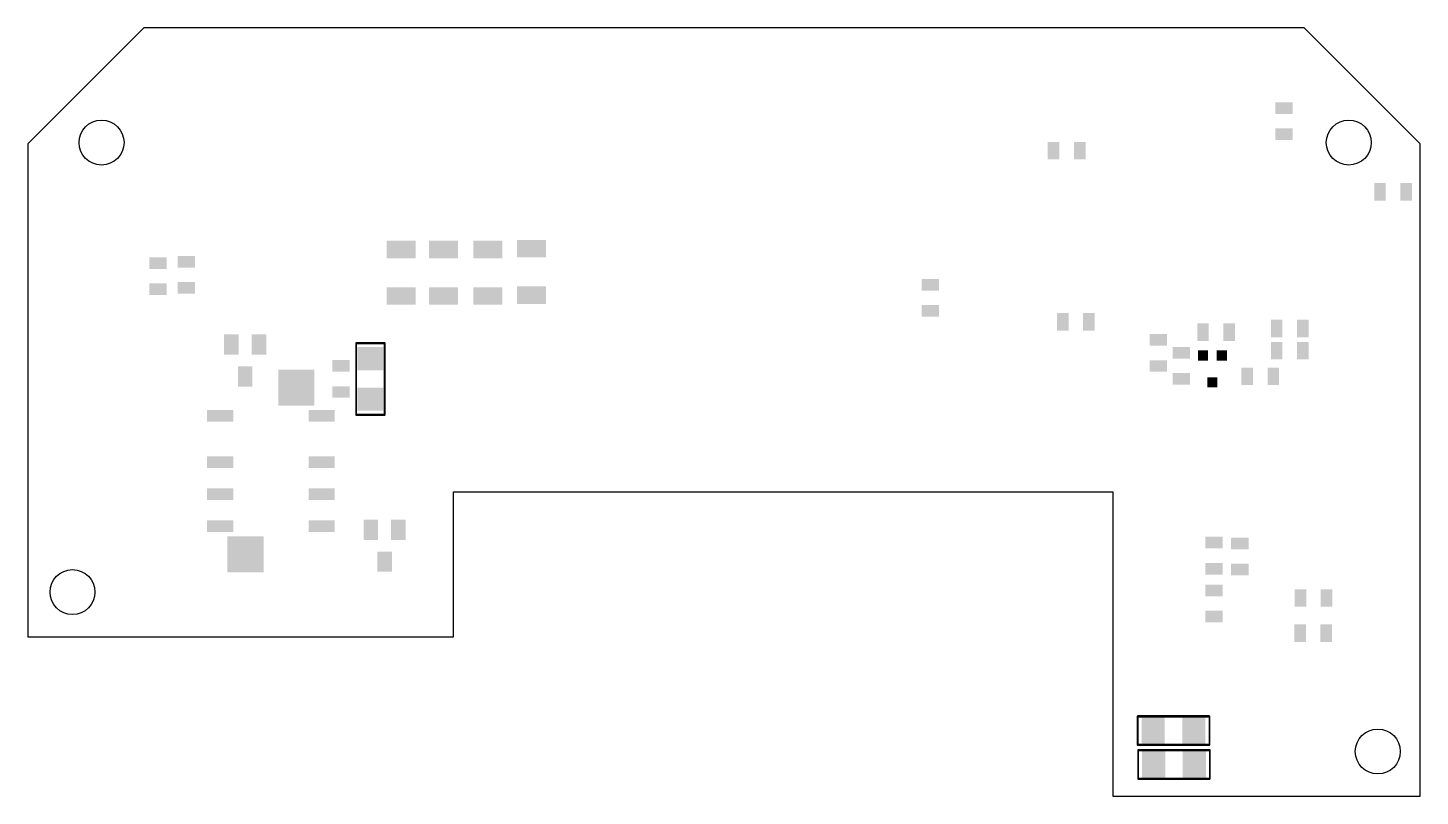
# Model space of a CAD drawing. Extents: x 0 to 96, y -11 to 42.
import ezdxf

# ---------------------------------------------------------------- set-up
doc = ezdxf.new("R2010")
doc.units = 0
for name, color, linetype in [('20', 53, 'CONTINUOUS'), ('32', 253, 'CONTINUOUS'), ('40', 141, 'CONTINUOUS')]:
    doc.layers.add(name, color=color, linetype=linetype)

# ---------------------------------------------------------------- blocks, each defined once
blk = doc.blocks.new('RECT')
blk.add_solid([(-0.5, -0.5), (0.5, -0.5), (-0.5, 0.5), (0.5, 0.5)])

msp = doc.modelspace()

# ---------------------------------------------------------------- linework, layer by layer
at = {"layer": '20'}
for p, q in [((7.9972, 41.9972), (0, 34)), ((88.0028, 41.9972), (7.9972, 41.9972)), ((96, 34), (88.0028, 41.9972)), ((0, 34), (0, 0)), ((96, -11), (96, 34)), ((29.35, 0), (29.35, 10)), ((29.35, 10), (74.81, 10)), ((74.81, 10), (74.81, -11)), ((0, 0), (29.35, 0)), ((74.81, -11), (96, -11))]:
    msp.add_line(p, q, dxfattribs=at)
for centre in [(5.08, 34.08), (91.08, 34.08), (3.08, 3.08), (93.08, -7.92)]:
    msp.add_circle(centre, 1.55, dxfattribs=at)
at = {"layer": '40'}
for points in [[(22.6136, 20.253), (22.6136, 15.307, 1), (22.6644, 15.307), (22.6644, 20.253, 1)], [(24.605, 20.2784), (22.639, 20.2784, 1), (22.639, 20.2276), (24.605, 20.2276, 1)], [(24.6304, 15.307), (24.6304, 20.253, 1), (24.5796, 20.253), (24.5796, 15.307, 1)], [(22.639, 15.2816), (24.605, 15.2816, 1), (24.605, 15.3324), (22.639, 15.3324, 1)], [(81.467, -5.4686), (76.521, -5.4686, 1), (76.521, -5.5194), (81.467, -5.5194, 1)], [(76.4956, -5.494), (76.4956, -7.46, 1), (76.5464, -7.46), (76.5464, -5.494, 1)], [(81.4924, -7.46), (81.4924, -5.494, 1), (81.4416, -5.494), (81.4416, -7.46, 1)], [(76.521, -7.4854), (81.467, -7.4854, 1), (81.467, -7.4346), (76.521, -7.4346, 1)], [(81.5051, -7.8054), (76.5591, -7.8054, 1), (76.5591, -7.8562), (81.5051, -7.8562, 1)], [(76.5337, -7.8308), (76.5337, -9.7968, 1), (76.5845, -9.7968), (76.5845, -7.8308, 1)], [(81.5305, -9.7968), (81.5305, -7.8308, 1), (81.4797, -7.8308), (81.4797, -9.7968, 1)], [(76.5591, -9.8222), (81.5051, -9.8222, 1), (81.5051, -9.7714), (76.5591, -9.7714, 1)]]:
    msp.add_lwpolyline(points, format="xyb", close=True, dxfattribs=at)

# ---------------------------------------------------------------- block references
at = {"layer": '32'}
for p, xscale, yscale, rotation in [((86.614, 36.46), 0.8, 1.2, 90), ((86.614, 34.66), 0.8, 1.2, 90), ((70.728, 33.528), 0.8, 1.2, 180), ((72.528, 33.528), 0.8, 1.2, 180), ((93.2324, 30.6832), 0.8, 1.2, 180), ((95.0324, 30.6832), 0.8, 1.2, 180), ((25.7429, 26.7079), 1.2, 2, 90), ((28.6639, 26.7079), 1.2, 2, 90), ((31.7119, 26.7079), 1.2, 2, 90), ((34.7218, 26.7587), 1.2, 2, 90), ((8.9662, 25.7666), 0.8, 1.2, 90), ((10.9347, 25.8555), 0.8, 1.2, 90), ((8.9662, 23.9666), 0.8, 1.2, 90), ((10.9347, 24.0555), 0.8, 1.2, 90), ((25.7429, 23.5079), 1.2, 2, 90), ((28.6639, 23.5079), 1.2, 2, 90), ((31.7119, 23.5079), 1.2, 2, 90), ((34.7218, 23.5587), 1.2, 2, 90), ((62.23, 24.268), 0.8, 1.2, 90), ((62.23, 22.468), 0.8, 1.2, 90), ((71.363, 21.717), 0.8, 1.2, 180), ((73.163, 21.717), 0.8, 1.2, 180), ((81.0277, 21.0058), 0.8, 1.2, 180), ((82.8277, 21.0058), 0.8, 1.2, 180), ((86.1077, 21.2598), 0.8, 1.2, 180), ((87.9077, 21.2598), 0.8, 1.2, 180), ((77.9399, 20.4707), 0.8, 1.2, 270), ((86.1077, 19.7358), 0.8, 1.2, 180), ((87.9077, 19.7358), 0.8, 1.2, 180), ((23.622, 19.18), 1.6, 1.8, 90), ((79.5401, 19.5817), 0.8, 1.2, 90), ((18.514, 17.18), 2.5, 2.5, 270), ((21.59, 18.68), 0.8, 1.2, 270), ((77.9399, 18.6707), 0.8, 1.2, 270), ((84.0757, 17.9578), 0.8, 1.2, 180), ((85.8757, 17.9578), 0.8, 1.2, 180), ((79.5401, 17.7817), 0.8, 1.2, 90), ((21.59, 16.88), 0.8, 1.2, 270), ((23.622, 16.38), 1.6, 1.8, 90), ((13.264, 15.23), 0.8, 1.8, 270), ((20.264, 15.23), 0.8, 1.8, 270), ((13.264, 12.03), 0.8, 1.8, 270), ((20.264, 12.03), 0.8, 1.8, 270), ((13.264, 9.83), 0.8, 1.8, 270), ((20.264, 9.83), 0.8, 1.8, 270), ((13.264, 7.63), 0.8, 1.8, 270), ((20.264, 7.63), 0.8, 1.8, 270), ((15.014, 5.68), 2.5, 2.5, 270), ((81.788, 6.488), 0.8, 1.2, 90), ((83.566, 6.4372), 0.8, 1.2, 90), ((81.788, 4.688), 0.8, 1.2, 90), ((83.566, 4.6372), 0.8, 1.2, 90), ((81.788, 3.186), 0.8, 1.2, 90), ((87.746, 2.667), 0.8, 1.2, 180), ((89.546, 2.667), 0.8, 1.2, 180), ((81.788, 1.386), 0.8, 1.2, 90)]:
    msp.add_blockref('RECT', p, dxfattribs=dict(at, xscale=xscale, yscale=yscale, rotation=rotation))
at = {"layer": '32', "yscale": 1.4}
for p in [(14.036, 20.15), (15.936, 20.15), (14.986, 17.95), (23.6501, 7.3741), (25.5501, 7.3741), (24.6001, 5.1741)]:
    msp.add_blockref('RECT', p, dxfattribs=at)
at = {"layer": '32'}
for p, xscale, yscale in [((81.0237, 19.3908), 0.7, 0.7), ((82.3237, 19.3908), 0.7, 0.7), ((81.6737, 17.5408), 0.7, 0.7), ((87.7206, 0.2413), 0.8, 1.2), ((89.5206, 0.2413), 0.8, 1.2), ((77.594, -6.477), 1.6, 1.8), ((80.394, -6.477), 1.6, 1.8), ((77.6321, -8.8138), 1.6, 1.8), ((80.4321, -8.8138), 1.6, 1.8)]:
    msp.add_blockref('RECT', p, dxfattribs=dict(at, xscale=xscale, yscale=yscale))

doc.saveas('drawing.dxf')
